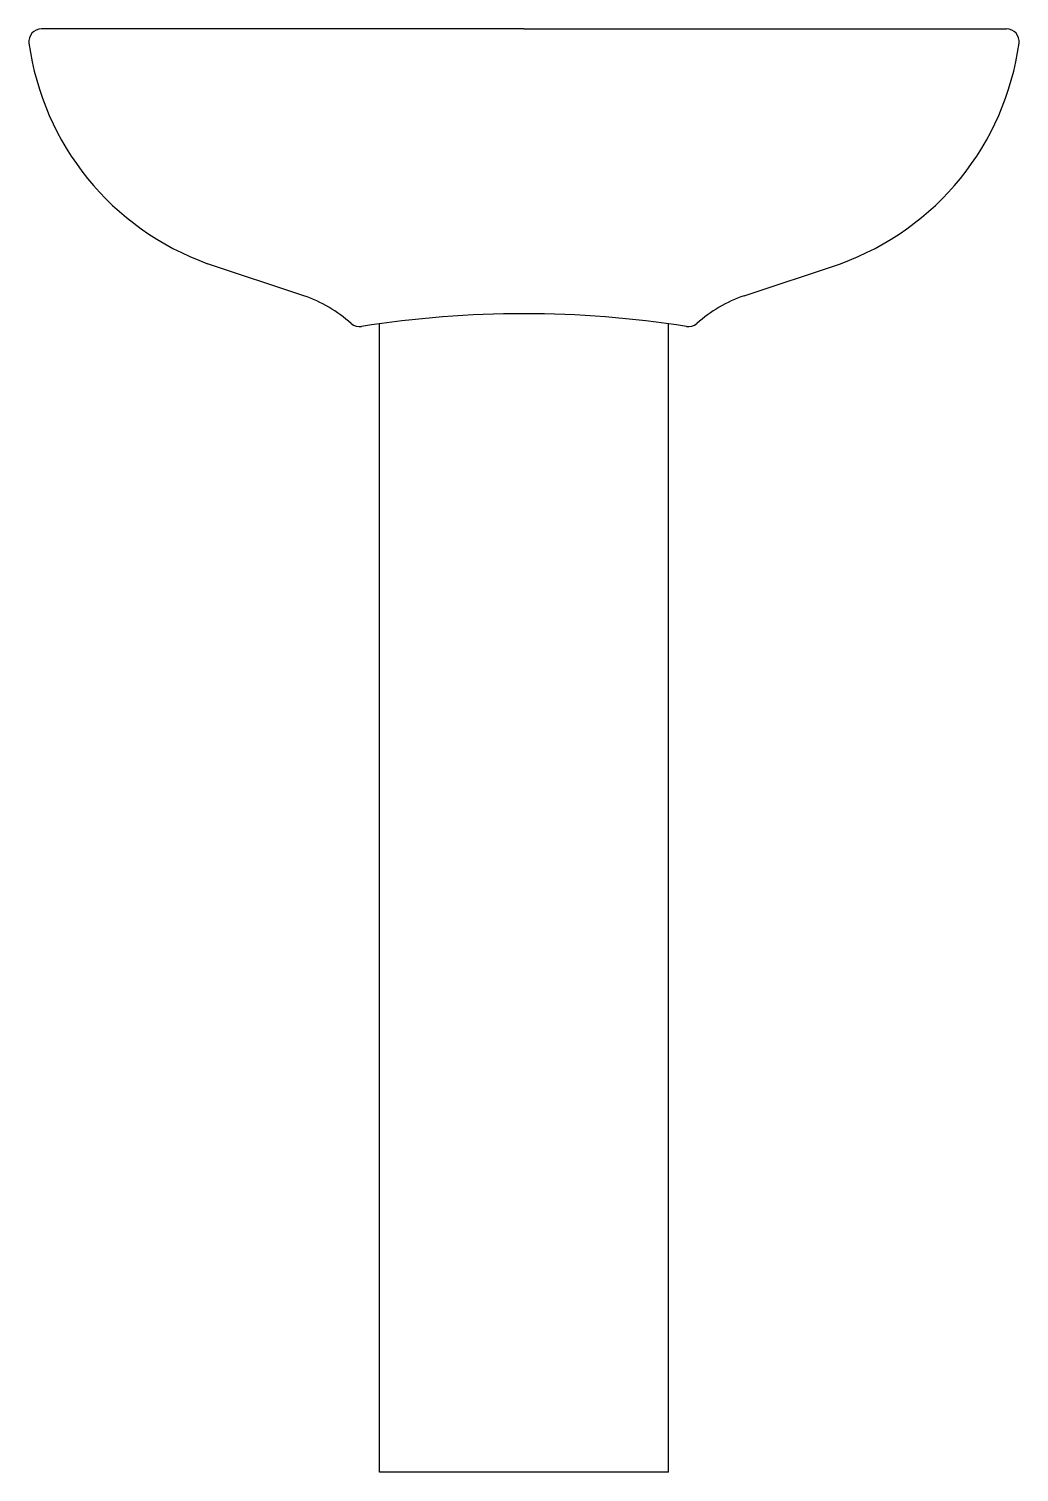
# Model space of a CAD drawing. Header units: millimetres. Extents: x -2934.836 to -2934.287, y 2953.492 to 2954.292.
import ezdxf

# ---------------------------------------------------------------- set-up
doc = ezdxf.new("R2010")
doc.units = ezdxf.units.MM
doc.header["$LTSCALE"] = 10
doc.layers.add('banheiro_louças', color=2, linetype='Continuous')

msp = doc.modelspace()

# ---------------------------------------------------------------- linework, layer by layer
at = {"layer": 'banheiro_louças'}
for p, q in [((-2934.56122, 2954.29165), (-2934.82861, 2954.29165)), ((-2934.56122, 2954.29165), (-2934.29382, 2954.29165)), ((-2934.68314, 2954.14371), (-2934.73658, 2954.1615)), ((-2934.43929, 2954.14371), (-2934.38586, 2954.1615)), ((-2934.64122, 2953.49165), (-2934.64122, 2954.12818)), ((-2934.48122, 2953.49165), (-2934.48122, 2954.12818)), ((-2934.48122, 2953.49165), (-2934.64122, 2953.49165))]:
    msp.add_line(p, q, dxfattribs=at)
for centre, radius, start, end in [((-2934.82861, 2954.28465), 0.007, 90, 187.84052), ((-2934.29382, 2954.28465), 0.007, 352.15948, 90), ((-2934.68503, 2954.30443), 0.15194, 187.84052, 250.16857), ((-2934.4374, 2954.30443), 0.15194, 289.83143, 352.15948), ((-2934.70861, 2954.07035), 0.07765, 48.33599, 70.85311), ((-2934.41382, 2954.07035), 0.07765, 109.14689, 131.66401), ((-2934.65234, 2954.1336), 0.007, 228.33599, 279.00931), ((-2934.56122, 2953.55889), 0.57488, 80.99069, 99.00931), ((-2934.4701, 2954.1336), 0.007, 260.99069, 311.66401)]:
    msp.add_arc(centre, radius, start, end, dxfattribs=at)

doc.saveas('drawing.dxf')
